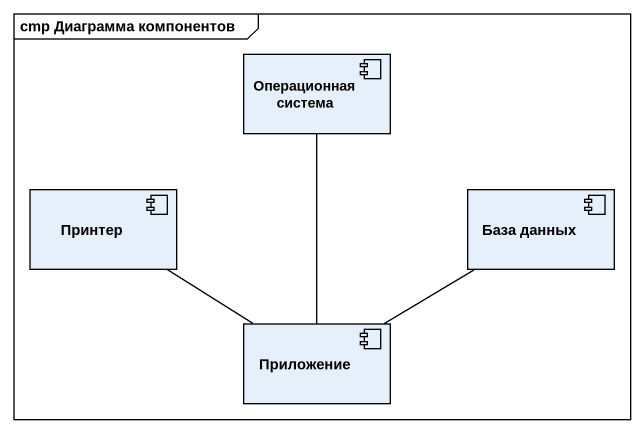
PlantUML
@startuml
mainframe cmp Диаграмма компонентов
component "Операционная система" as Операционная_система
component Принтер
component "База данных" as База_данных
component Приложение
Приложение -up- Операционная_система
Приложение -up- Принтер
Приложение -right- База_данных
@enduml
